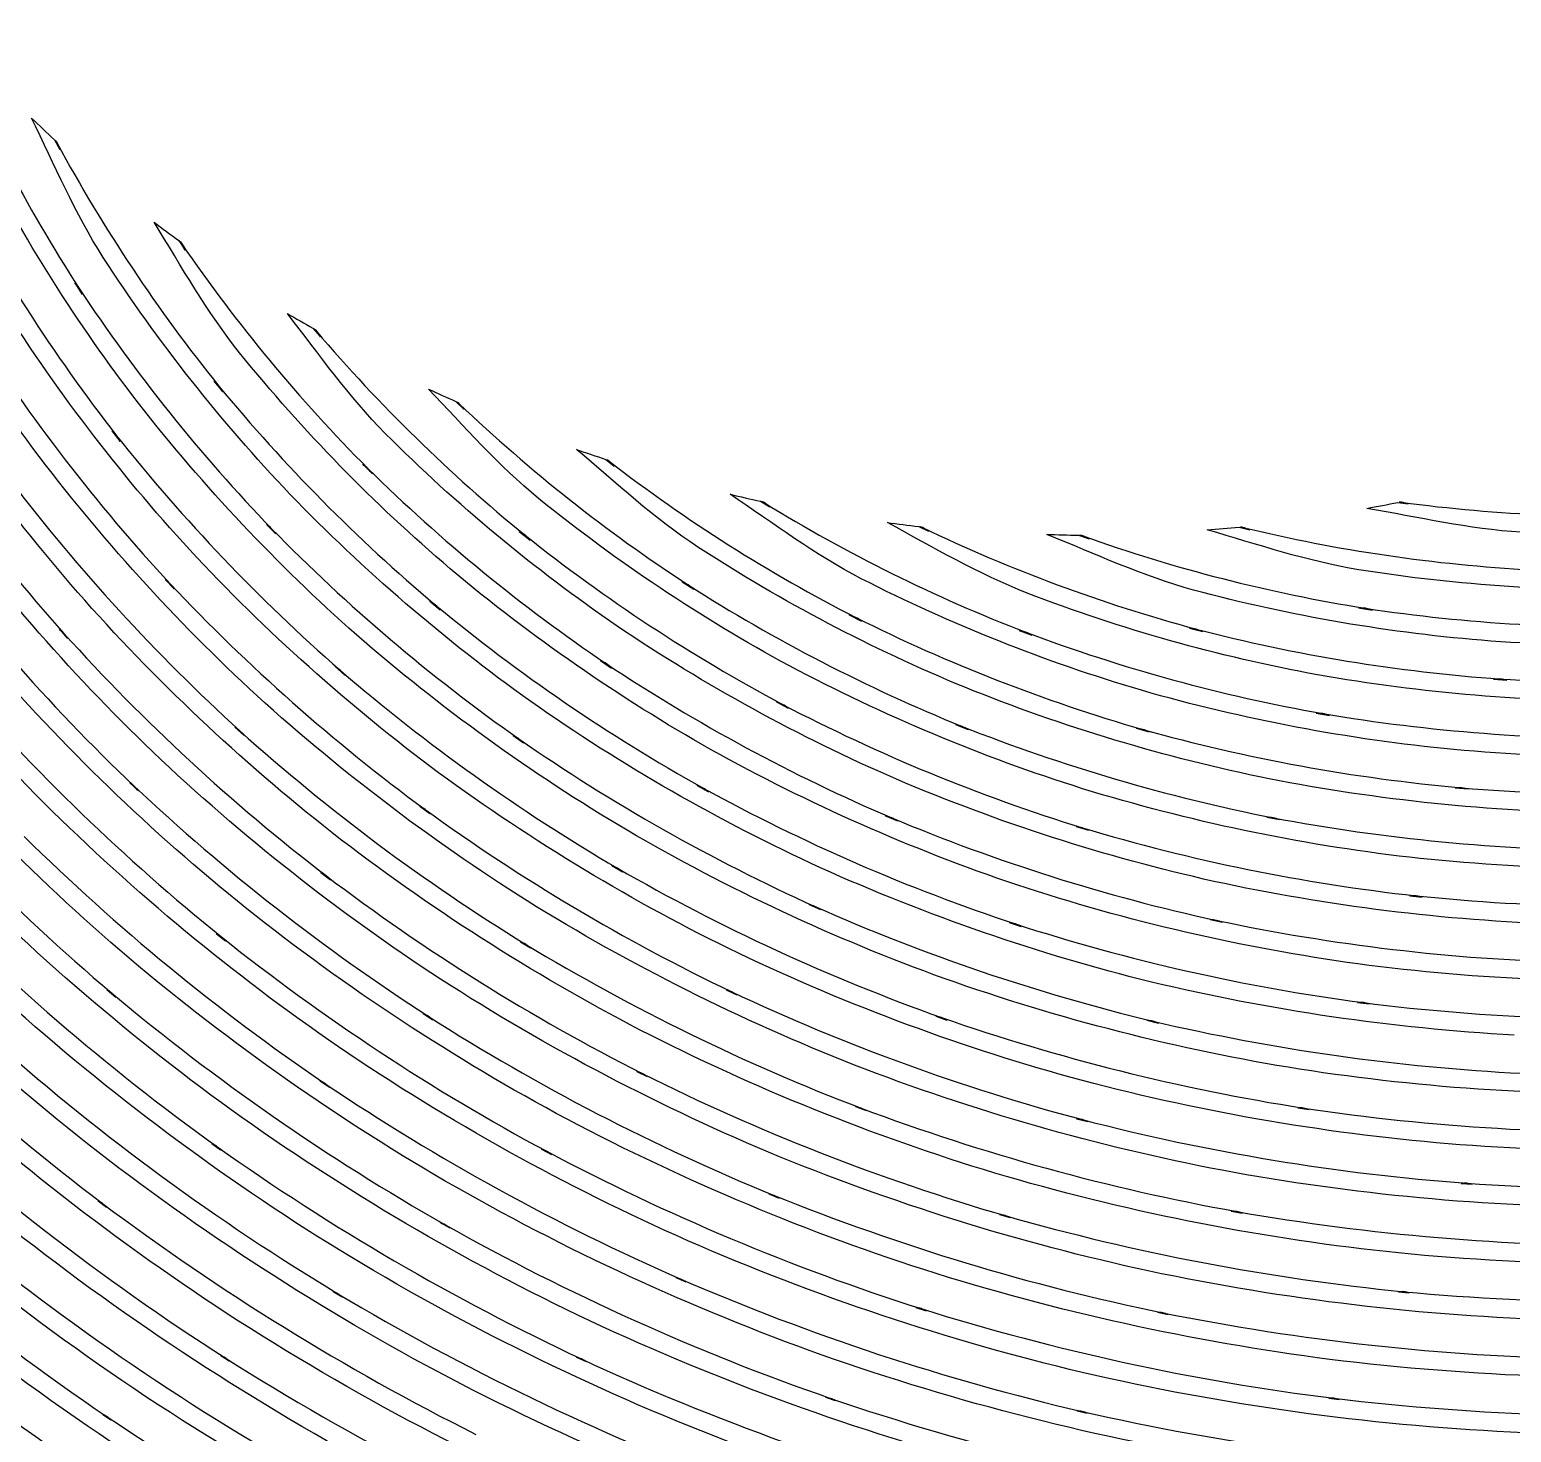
# Model space of a CAD drawing. Extents: x 1 to 1501, y -1248 to 252.
# Drawn here: x 506.5 to 851.2, y -1062.9 to -736.5 of the extents above; entities that cross this region are included whole.
import ezdxf

# ---------------------------------------------------------------- set-up
doc = ezdxf.new("R2010")
doc.units = 0
doc.layers.add('Ebene_1', color=7, linetype='CONTINUOUS')

msp = doc.modelspace()

# ---------------------------------------------------------------- linework, layer by layer
at = {"layer": 'Ebene_1', "color": 7}
for p, q in [((512.2618, -762.0863), (513.49103, -764.3857)), ((541.1425, -785.5344), (542.65867, -787.7757)), ((516.94602, -795.3837), (518.7181, -798.0864)), ((517.9774, -796.671), (517.97745, -796.671)), ((572.3886, -805.9386), (574.11802, -807.9899)), ((549.34373, -818.2463), (551.38337, -820.7512)), ((550.48377, -819.398), (550.48377, -819.398)), ((605.63939, -822.9964), (607.51616, -824.8073)), ((525.62448, -829.8288), (527.5478, -832.2756)), ((526.7064, -830.965), (526.70635, -830.965)), ((583.94785, -837.5996), (586.23953, -839.872)), ((640.48392, -836.4751), (642.49252, -838.0417)), ((585.2197, -838.6427), (585.2197, -838.6427)), ((676.50721, -846.2082), (678.65544, -847.546)), ((824.76899, -846.4911), (827.20415, -846.8281)), ((561.57382, -851.598), (563.74142, -853.8276)), ((562.77202, -852.6178), (562.77201, -852.6178)), ((620.38995, -853.2227), (622.90267, -855.2469)), ((621.73937, -854.1107), (621.73937, -854.1107)), ((713.29832, -852.0906), (715.61714, -853.2151)), ((750.51208, -854.1028), (752.9705, -854.9948)), ((787.88483, -852.2609), (790.30447, -852.8579)), ((538.0326, -864.4175), (540.08, -866.6084)), ((658.2667, -864.9561), (660.97326, -866.7049)), ((539.161, -865.4179), (539.161, -865.4179)), ((659.69754, -865.6967), (659.69754, -865.6971)), ((599.59802, -869.4855), (601.98664, -871.4747)), ((600.90091, -870.3774), (600.90091, -870.3775)), ((815.65652, -871.0358), (818.84393, -871.5278)), ((817.28899, -871.1288), (817.28899, -871.1258)), ((697.15568, -872.6655), (700.029, -874.1196)), ((698.66021, -873.2546), (698.66021, -873.2545)), ((513.38633, -876.0039), (515.30965, -878.1483)), ((514.45265, -876.9888), (514.45267, -876.9889)), ((736.64173, -876.268), (739.65467, -877.4119)), ((738.21606, -876.6989), (738.21606, -876.698)), ((776.27903, -875.7167), (779.40441, -876.5427)), ((777.89213, -875.9807), (777.89213, -875.9807)), ((577.52675, -884.6976), (579.79517, -886.6597)), ((578.7715, -885.5856), (578.7715, -885.5856)), ((639.28572, -883.302), (641.86822, -885.0314)), ((640.67004, -884.0504), (640.67004, -884.05)), ((847.05769, -887.6365), (850.15981, -887.8425)), ((848.6359, -887.5905), (848.6359, -887.5865)), ((680.20263, -892.8954), (682.94412, -894.3456)), ((681.63347, -893.4846), (681.63347, -893.4844)), ((805.78402, -895.5126), (808.83961, -896.0396)), ((807.35059, -895.6326), (807.35059, -895.6326)), ((554.2257, -898.7967), (556.36227, -900.7316)), ((555.38127, -899.6575), (555.38123, -899.6577)), ((721.89106, -898.1571), (724.77605, -899.3127)), ((723.39561, -898.5997), (723.39561, -898.5991)), ((763.90546, -899.0333), (766.89124, -899.8783)), ((765.44877, -899.3163), (765.44877, -899.3163)), ((618.9242, -900.7398), (621.38262, -902.4537)), ((620.25035, -901.4917), (620.25035, -901.4918)), ((529.74223, -911.7058), (531.75861, -913.6175)), ((530.82411, -912.555), (530.8241, -912.5548)), ((661.77218, -912.3607), (664.40121, -913.8109)), ((663.172, -912.9699), (663.172, -912.9697)), ((838.14298, -912.9097), (841.12876, -913.1697)), ((839.64362, -912.8987), (839.64362, -912.8997)), ((597.22486, -917.1923), (599.55533, -918.8985)), ((598.45406, -917.9255), (598.45406, -917.9253)), ((705.60119, -919.4449), (708.36209, -920.6121)), ((707.04368, -919.9021), (707.04368, -919.9029)), ((794.27506, -919.7211), (797.21435, -920.2911)), ((795.7641, -919.8641), (795.7641, -919.8641)), ((749.93045, -921.9082), (752.79215, -922.7802)), ((751.40007, -922.2062), (751.40007, -922.2062)), ((574.2227, -932.5949), (576.43297, -934.2817)), ((575.417, -933.3427), (575.417, -933.3429)), ((641.91116, -930.9965), (644.41225, -932.4467)), ((643.23732, -931.6087), (643.23732, -931.6095)), ((687.79892, -940.0515), (690.42796, -941.2303)), ((689.16386, -940.5173), (689.16386, -940.5165)), ((827.57641, -938.0148), (830.44586, -938.3208)), ((829.03827, -938.0338), (829.03827, -938.0348)), ((734.3772, -944.2623), (737.12257, -945.1623)), ((781.1416, -943.5795), (783.96063, -944.1845)), ((782.58795, -943.7505), (782.58795, -943.7505)), ((549.96803, -946.8685), (552.06583, -948.5475)), ((551.10423, -947.6165), (551.10418, -947.6165)), ((735.79255, -944.5803), (735.79255, -944.5803)), ((620.642, -948.7134), (623.01899, -950.1636)), ((621.89835, -949.3296), (621.89835, -949.3304)), ((524.51905, -959.9547), (526.50053, -961.6221)), ((525.58933, -960.6991), (525.58929, -960.6997)), ((668.49598, -959.897), (671.00868, -961.0913)), ((669.80275, -960.3743), (669.80275, -960.374)), ((815.35794, -962.8522), (818.11493, -963.2092)), ((816.75775, -962.9032), (816.75775, -962.9022)), ((598.01592, -965.4501), (600.27661, -966.9004)), ((599.22188, -966.0744), (599.22188, -966.0741)), ((717.25768, -966.0163), (719.88675, -966.9433)), ((718.611, -966.3543), (718.611, -966.3533)), ((766.39103, -967.0045), (769.09764, -967.6485)), ((767.77922, -967.2025), (767.77922, -967.2025)), ((647.74673, -978.9058), (650.14312, -980.1117)), ((574.06758, -981.1232), (576.21969, -982.5773)), ((575.22309, -981.7593), (575.22314, -981.7592)), ((649.00309, -979.3987), (649.00309, -979.3978)), ((698.60205, -987.0867), (701.11864, -988.0367)), ((699.91268, -987.4477), (699.91268, -987.4477)), ((801.49178, -987.3445), (804.14409, -987.7515)), ((802.83344, -987.4255), (802.83344, -987.4245)), ((750.03897, -989.9101), (752.64088, -990.5921)), ((751.37676, -990.1311), (751.37676, -990.1311)), ((548.85127, -995.6643), (550.89091, -997.1184)), ((549.94481, -996.3044), (549.94477, -996.3043)), ((625.56273, -996.9946), (627.85053, -998.2161)), ((626.76479, -997.4991), (626.76479, -997.4986)), ((839.49236, -1004.9582), (842.07877, -1005.1402)), ((840.81078, -1004.9312), (840.81078, -1004.9282)), ((522.41349, -1009.0035), (524.3523, -1010.4654)), ((523.4449, -1009.6434), (523.44495, -1009.6435)), ((678.44216, -1007.3984), (680.84245, -1008.3714)), ((679.69465, -1007.7744), (679.69465, -1007.7744)), ((732.10877, -1012.2186), (734.59822, -1012.9356)), ((733.39226, -1012.4626), (733.39226, -1012.4626)), ((785.98864, -1011.3996), (788.54401, -1011.8536)), ((787.29543, -1011.5086), (787.29543, -1011.5086)), ((602.0099, -1014.0946), (604.18914, -1015.3277)), ((603.16157, -1014.6147), (603.16157, -1014.6146)), ((656.79328, -1026.8645), (659.0966, -1027.8649)), ((577.10767, -1030.1255), (579.18611, -1031.3741)), ((578.20501, -1030.6531), (578.20504, -1030.6525)), ((658.00311, -1027.2639), (658.00311, -1027.2635)), ((824.92409, -1030.1602), (827.41741, -1030.4002)), ((826.18431, -1030.1632), (826.18431, -1030.1602)), ((712.61973, -1033.8405), (715.01224, -1034.5965)), ((713.84896, -1034.1075), (713.84896, -1034.1075)), ((768.86885, -1034.9409), (771.31954, -1035.4409)), ((770.11358, -1035.0759), (770.11358, -1035.0769)), ((550.91418, -1045.019), (552.89565, -1046.2793)), ((551.97275, -1045.5663), (551.97277, -1045.566)), ((633.70577, -1045.4108), (635.90439, -1046.4345)), ((634.85743, -1045.8255), (634.85743, -1045.8258)), ((691.59902, -1054.6978), (693.89071, -1055.4848)), ((692.78944, -1054.9888), (692.78944, -1054.9888)), ((750.13983, -1057.8814), (752.50132, -1058.4284)), ((751.33802, -1058.0444), (751.33802, -1058.0444)), ((808.69615, -1054.9294), (811.10416, -1055.2244)), ((809.91761, -1054.9684), (809.91761, -1054.9694)), ((523.48371, -1058.7069), (525.36826, -1059.9788)), ((524.49196, -1059.2618), (524.49192, -1059.2619))]:
    msp.add_line(p, q, dxfattribs=at)
for points in [[(486.44449, -736.4578), (495.07796, -757.4602), (505.63076, -777.6139), (517.97749, -796.67)], [(523.58454, -789.5013), (517.03245, -779.2163), (512.25058, -767.9782), (506.9029, -757.0298)], [(506.9029, -757.0298), (508.69011, -758.7148), (510.44008, -760.4381), (512.2618, -762.0863)], [(531.80514, -823.4268), (517.5109, -804.8373), (504.97132, -784.9709), (494.32384, -764.0794)], [(512.85513, -762.8463), (512.74333, -762.6393), (512.60233, -762.4503), (512.46353, -762.2613)], [(512.46353, -762.2613), (512.53953, -762.3313), (512.62063, -762.3913), (512.69623, -762.4593)], [(512.69623, -762.4593), (512.75323, -762.5863), (512.79023, -762.7233), (512.85523, -762.8473)], [(513.49103, -764.3857), (513.22903, -763.8947), (513.11463, -763.3385), (512.85513, -762.8463)], [(512.85523, -762.8473), (523.6311, -782.8177), (536.22417, -801.7491), (550.4839, -819.399)], [(507.24798, -833.8732), (492.55762, -814.0264), (479.72116, -792.8775), (468.89033, -770.6869)], [(487.99909, -770.6326), (499.02755, -791.8863), (511.98099, -812.0826), (526.70575, -830.965)], [(555.32694, -811.6969), (547.76739, -802.1938), (541.77446, -791.621), (535.43462, -781.2768)], [(535.43462, -781.2768), (537.3222, -782.7159), (539.22561, -784.1325), (541.1425, -785.5344)], [(541.85987, -786.3061), (541.70407, -786.0781), (541.51807, -785.8741), (541.33247, -785.6701)], [(541.33247, -785.6701), (541.42947, -785.7401), (541.52977, -785.8081), (541.62717, -785.8791)], [(541.62717, -785.8791), (541.70717, -786.0201), (541.76947, -786.1711), (541.85987, -786.3061)], [(542.65867, -787.7757), (542.34547, -787.3127), (542.17077, -786.7704), (541.85987, -786.3061)], [(541.85987, -786.3061), (554.67291, -805.0516), (569.18028, -822.5728), (585.21968, -838.6427)], [(567.03742, -844.5717), (550.89094, -827.5891), (536.35085, -809.1531), (523.58454, -789.5013)], [(517.97745, -796.671), (517.67385, -796.211), (517.24765, -795.845), (516.94602, -795.3837)], [(543.70951, -857.5308), (527.0296, -839.3289), (512.05857, -819.6416), (498.96925, -798.7107)], [(518.7181, -798.0864), (518.4259, -797.6394), (518.2676, -797.1194), (517.9774, -796.671)], [(517.97749, -796.67), (531.1676, -816.6515), (546.15583, -835.381), (562.77205, -852.6168)], [(589.21757, -830.4609), (580.77416, -821.8694), (573.8036, -812.0285), (566.4364, -802.5108)], [(566.4364, -802.5108), (568.39058, -803.6984), (570.40997, -804.7878), (572.3886, -805.9386)], [(519.2721, -869.2649), (502.11724, -849.7844), (486.78061, -828.7823), (473.44221, -806.5167)], [(493.10637, -805.6672), (506.60693, -826.9454), (522.01779, -846.9463), (539.16115, -865.4179)], [(573.17573, -806.6172), (573.00433, -806.4152), (572.80743, -806.2392), (572.60963, -806.0622)], [(572.60963, -806.0622), (572.71183, -806.1222), (572.81373, -806.1812), (572.91593, -806.2402)], [(572.91593, -806.2402), (573.00593, -806.3632), (573.07793, -806.4992), (573.17573, -806.6162)], [(573.17573, -806.6162), (587.86861, -823.909), (604.11961, -839.809), (621.73935, -854.1097)], [(574.11802, -807.9899), (573.75972, -807.5639), (573.53193, -807.0449), (573.17573, -806.6172)], [(467.37447, -813.3178), (481.10736, -835.9246), (496.85974, -857.2359), (514.45295, -876.9888)], [(604.30936, -861.9358), (586.46908, -846.7298), (570.08134, -829.9102), (555.32694, -811.6969)], [(550.48377, -819.398), (550.13997, -818.98), (549.68587, -818.666), (549.34373, -818.2463)], [(551.38337, -820.7512), (551.04037, -820.3302), (550.82488, -819.8202), (550.48377, -819.398)], [(550.4839, -819.399), (565.69607, -837.9009), (582.56738, -854.968), (600.90104, -870.3785)], [(624.86087, -845.5605), (615.55041, -837.8842), (607.55974, -828.8293), (599.24127, -820.1037)], [(599.24127, -820.1037), (601.35489, -821.1027), (603.50322, -822.0385), (605.63939, -822.9964)], [(582.47434, -877.2719), (563.97374, -860.9079), (547.01686, -842.8834), (531.80514, -823.4268)], [(606.42267, -823.5238), (606.26517, -823.3738), (606.08697, -823.2478), (605.91077, -823.1208)], [(605.91077, -823.1208), (606.00077, -823.1608), (606.09187, -823.2008), (606.18217, -823.2408)], [(606.18217, -823.2408), (606.26317, -823.3308), (606.33367, -823.4378), (606.42257, -823.5238)], [(606.42257, -823.5238), (622.84636, -839.1922), (640.67411, -853.3138), (659.69754, -865.6971)], [(607.51616, -824.8073), (607.11037, -824.4163), (606.82647, -823.9163), (606.42267, -823.5238)], [(526.70635, -830.965), (526.38085, -830.554), (525.94845, -830.241), (525.62448, -829.8288)], [(643.1905, -875.3021), (623.8593, -862.0431), (605.79533, -847.032), (589.21757, -830.4609)], [(559.39069, -891.4874), (540.29326, -873.9083), (522.8434, -854.622), (507.24798, -833.8732)], [(526.70575, -830.965), (542.36122, -850.7204), (559.78374, -869.0048), (578.7709, -885.5856)], [(527.5478, -832.2756), (527.2262, -831.8666), (527.0263, -831.3756), (526.7064, -830.965)], [(661.91564, -856.8716), (651.83519, -850.1991), (642.9209, -842.0153), (633.7213, -834.1873)], [(633.7213, -834.1873), (635.96574, -834.9713), (638.21923, -835.7349), (640.48392, -836.4751)], [(585.2197, -838.6427), (584.82821, -838.2567), (584.33771, -837.9867), (583.94785, -837.5996)], [(641.27881, -836.8862), (641.12941, -836.7712), (640.96441, -836.6792), (640.80191, -836.5842)], [(640.80191, -836.5842), (640.88491, -836.6142), (640.96681, -836.6442), (641.05011, -836.6742)], [(641.05011, -836.6742), (641.13011, -836.7442), (641.19601, -836.8262), (641.27891, -836.8912)], [(642.49252, -838.0417), (642.05072, -837.6977), (641.71892, -837.2327), (641.27881, -836.8862)], [(641.27891, -836.8912), (659.25024, -850.7533), (678.4484, -862.9326), (698.66031, -873.2597)], [(585.21968, -838.6427), (602.27637, -855.4446), (620.83276, -870.6451), (640.67002, -884.05)], [(586.23953, -839.872), (585.86093, -839.496), (585.59663, -839.02), (585.2197, -838.6427)], [(535.12053, -904.5397), (515.49226, -885.6847), (497.62574, -865.0815), (481.72148, -842.9935)], [(501.89628, -841.2372), (517.91672, -862.2934), (535.81506, -881.8491), (555.38064, -899.658)], [(623.05389, -892.8213), (602.94614, -878.4823), (584.19842, -862.3314), (567.03742, -844.5717)], [(683.23106, -884.5231), (662.61597, -873.3559), (643.08207, -860.3109), (624.86087, -845.5605)], [(699.94758, -864.2471), (689.19456, -858.648), (679.46996, -851.3851), (669.44991, -844.5796)], [(669.44991, -844.5796), (671.79867, -845.1316), (674.14082, -845.703), (676.50721, -846.2082)], [(677.32929, -846.5262), (677.17439, -846.4262), (677.00589, -846.3612), (676.84069, -846.2862)], [(676.84069, -846.2862), (676.92369, -846.3062), (677.00579, -846.3262), (677.08889, -846.3362)], [(677.08889, -846.3362), (677.16689, -846.3962), (677.24329, -846.4682), (677.32929, -846.5222)], [(677.32929, -846.5222), (696.65619, -858.433), (717.03239, -868.5371), (738.21606, -876.6942)], [(678.65544, -847.546), (678.18094, -847.25), (677.80234, -846.824), (677.32929, -846.5262)], [(817.57207, -847.8638), (819.97375, -847.4118), (822.38457, -846.9908), (824.76899, -846.4911)], [(853.45967, -853.4282), (841.35004, -852.6892), (829.51347, -849.9445), (817.57207, -847.8638)], [(825.07531, -846.4201), (825.14931, -846.4001), (825.22191, -846.3801), (825.29631, -846.3701)], [(825.59491, -846.4401), (825.42281, -846.4201), (825.24901, -846.4201), (825.07531, -846.4201)], [(825.29631, -846.3701), (825.39531, -846.4001), (825.49321, -846.4301), (825.59491, -846.4401)], [(827.20415, -846.8281), (826.65635, -846.7481), (826.14229, -846.5191), (825.59491, -846.4401)], [(825.59491, -846.4401), (848.0832, -849.4604), (870.79618, -850.4013), (893.45759, -849.2397)], [(509.71755, -916.3404), (489.62327, -896.151), (471.40264, -874.1868), (455.26765, -850.711)], [(476.10169, -850.1555), (492.42178, -872.5664), (510.73259, -893.4527), (530.82301, -912.5548)], [(738.53404, -867.5972), (727.21354, -863.1374), (716.71138, -856.9712), (706.02773, -851.1676)], [(706.02773, -851.1676), (708.45123, -851.4746), (710.85991, -851.8326), (713.29832, -852.0906)], [(562.77201, -852.6178), (562.40431, -852.2428), (561.94012, -851.9748), (561.57382, -851.598)], [(563.74142, -853.8276), (563.38042, -853.4566), (563.13142, -852.9906), (562.77202, -852.6178)], [(562.77205, -852.6168), (580.40584, -870.6237), (599.63828, -886.987), (620.25039, -901.4908)], [(621.73937, -854.1107), (621.31747, -853.7747), (620.81057, -853.5607), (620.38995, -853.2227)], [(621.73935, -854.1097), (640.46107, -869.0392), (660.50367, -882.2223), (681.63345, -893.4834)], [(622.90267, -855.2469), (622.47927, -854.9069), (622.16117, -854.4529), (621.73937, -854.1107)], [(714.20957, -852.3501), (714.02037, -852.2601), (713.81947, -852.1981), (713.62017, -852.1331)], [(713.62017, -852.1331), (713.71917, -852.1431), (713.81607, -852.1531), (713.91487, -852.1631)], [(713.91487, -852.1631), (714.01657, -852.2131), (714.10567, -852.2941), (714.20957, -852.3451)], [(714.20957, -852.3451), (734.66501, -862.1651), (755.97947, -870.0797), (777.89213, -875.9756)], [(715.61714, -853.2151), (715.12064, -852.9741), (714.70485, -852.5941), (714.20957, -852.3501)], [(777.2523, -866.8992), (765.49087, -863.6358), (754.40086, -858.5031), (743.1019, -853.9168)], [(743.1019, -853.9168), (745.57391, -853.9768), (748.02788, -854.0978), (750.51208, -854.1028)], [(751.46209, -854.2738), (751.25439, -854.2038), (751.03609, -854.1628), (750.82229, -854.1108)], [(750.82229, -854.1108), (750.93019, -854.1109), (751.03619, -854.1208), (751.14419, -854.1208)], [(751.14419, -854.1208), (751.25309, -854.1708), (751.35119, -854.2348), (751.46209, -854.2758)], [(752.9705, -854.9948), (752.4453, -854.8048), (751.9864, -854.4668), (751.46209, -854.2738)], [(751.46209, -854.2758), (772.83891, -861.9086), (794.87075, -867.554), (817.28899, -871.1281)], [(780.43974, -852.8349), (782.91911, -852.6339), (785.42006, -852.5129), (787.88483, -852.2609)], [(815.71469, -862.1646), (803.69261, -860.1528), (792.11548, -856.3056), (780.43974, -852.8349)], [(788.17951, -852.2229), (788.26051, -852.2129), (788.33921, -852.2029), (788.41991, -852.1929)], [(788.7379, -852.3029), (788.5547, -852.2629), (788.36661, -852.2429), (788.17951, -852.2229)], [(788.41991, -852.1929), (788.5279, -852.2229), (788.6287, -852.2729), (788.7379, -852.3049)], [(790.30447, -852.8579), (789.76557, -852.7239), (789.27613, -852.4399), (788.7379, -852.3029)], [(788.7379, -852.3049), (810.78886, -857.6588), (833.28214, -860.9677), (855.94136, -862.1813)], [(601.59113, -909.3828), (580.75997, -893.8921), (561.38979, -876.5384), (543.70951, -857.5308)], [(724.0394, -889.5175), (702.37164, -880.5675), (681.58021, -869.638), (661.91564, -856.8716)], [(539.161, -865.4179), (538.8157, -865.0509), (538.3767, -864.7859), (538.0326, -864.4175)], [(665.04101, -904.055), (643.5526, -891.898), (623.2255, -877.7991), (604.30936, -861.9358)], [(659.69754, -865.6971), (659.24404, -865.4071), (658.71904, -865.2481), (658.2667, -864.9561)], [(765.13468, -890.2157), (742.65245, -883.582), (720.83432, -874.8845), (699.94758, -864.2471)], [(885.72169, -866.7169), (862.29443, -867.3519), (838.86314, -865.8249), (815.71469, -862.1646)], [(540.08, -866.6084), (539.7369, -866.2414), (539.50271, -865.7864), (539.161, -865.4179)], [(539.16115, -865.4179), (557.29687, -884.6802), (577.13632, -902.2593), (598.45421, -917.9253)], [(660.97326, -866.7049), (660.51666, -866.4109), (660.15276, -865.9929), (659.69754, -865.6967)], [(659.69754, -865.6971), (679.87828, -878.5916), (701.19788, -889.606), (723.39561, -898.5991)], [(806.0826, -886.6171), (783.02948, -882.3656), (760.42183, -875.9947), (738.53404, -867.5972)], [(846.42563, -878.7532), (823.05109, -876.9358), (799.8989, -872.9651), (777.2523, -866.8992)], [(578.8211, -924.8938), (557.32697, -908.1929), (537.39941, -889.5727), (519.2721, -869.2649)], [(600.90091, -870.3775), (600.49451, -870.0415), (600.00311, -869.8235), (599.59802, -869.4855)], [(601.98664, -871.4747), (601.59055, -871.1447), (601.29565, -870.7087), (600.90091, -870.3774)], [(600.90104, -870.3785), (620.31829, -886.4437), (641.15803, -900.7015), (663.17213, -912.9707)], [(817.28899, -871.1258), (816.7488, -871.0458), (816.19639, -871.1158), (815.65652, -871.0358)], [(817.28899, -871.1281), (840.96272, -874.6958), (864.90393, -876.0902), (888.83154, -875.2772)], [(818.84393, -871.5278), (818.31383, -871.4478), (817.81867, -871.2128), (817.28899, -871.1288)], [(707.99372, -910.8447), (685.34978, -901.001), (663.66501, -889.1034), (643.1905, -875.3021)], [(698.66021, -873.2545), (698.17741, -873.0135), (697.63751, -872.9085), (697.15568, -872.6655)], [(700.029, -874.1196), (699.5462, -873.8756), (699.1419, -873.5006), (698.66021, -873.2546)], [(698.66031, -873.2597), (720.08029, -883.9745), (742.43214, -892.6995), (765.44887, -899.3215)], [(514.45267, -876.9889), (514.12777, -876.6289), (513.71007, -876.3649), (513.38633, -876.0039)], [(515.30965, -878.1483), (514.98815, -877.7893), (514.77305, -877.3483), (514.45265, -876.9888)], [(514.45295, -876.9888), (533.03174, -897.5774), (553.43282, -916.4414), (575.41728, -933.3428)], [(645.44728, -922.7801), (623.1162, -909.5588), (602.04264, -894.323), (582.47434, -877.2719)], [(738.21606, -876.698), (737.70556, -876.506), (737.15144, -876.461), (736.64173, -876.268)], [(738.21606, -876.6942), (760.63491, -885.1088), (783.77209, -891.4506), (807.35059, -895.6288)], [(739.65467, -877.4119), (739.15317, -877.2209), (738.71667, -876.8909), (738.21606, -876.6989)], [(777.89213, -875.9807), (777.36363, -875.8437), (776.80701, -875.8567), (776.27903, -875.7167)], [(777.89213, -875.9756), (801.07258, -882.0006), (824.7486, -885.8927), (848.6359, -887.5814)], [(779.40441, -876.5427), (778.88321, -876.4047), (778.41261, -876.1207), (777.89213, -875.9807)], [(920.32578, -877.1323), (895.79294, -879.9283), (871.05714, -880.4661), (846.42563, -878.7532)], [(554.80629, -939.3028), (532.70593, -921.3215), (512.28673, -901.3776), (493.7838, -879.7148)], [(578.7715, -885.5856), (578.3845, -885.2526), (577.9126, -885.0326), (577.52675, -884.6976)], [(578.7709, -885.5856), (598.82042, -902.8497), (620.39481, -918.2569), (643.23672, -931.6095)], [(579.79517, -886.6597), (579.42067, -886.3347), (579.14478, -885.9117), (578.7715, -885.5856)], [(640.67004, -884.05), (640.23214, -883.759), (639.72254, -883.594), (639.28572, -883.302)], [(640.67002, -884.05), (661.66059, -897.9962), (683.87003, -910.0017), (707.04366, -919.9029)], [(641.86822, -885.0314), (641.43842, -884.7434), (641.09863, -884.3404), (640.67004, -884.0504)], [(751.41556, -913.1054), (727.86042, -905.6814), (705.04234, -896.1107), (683.23106, -884.5231)], [(848.6359, -887.5814), (873.7841, -889.1652), (899.01807, -888.4554), (924.03669, -885.4448)], [(529.59073, -952.5295), (506.94831, -933.2064), (486.10313, -911.874), (467.29248, -888.8002)], [(488.68521, -887.254), (507.63148, -909.2133), (528.52082, -929.4196), (551.10364, -947.6175)], [(879.75786, -892.7282), (855.06183, -892.9452), (830.40619, -890.8962), (806.0826, -886.6171)], [(848.6359, -887.5865), (848.1095, -887.5565), (847.58399, -887.6665), (847.05769, -887.6365)], [(850.15981, -887.8425), (849.64491, -887.8125), (849.15051, -887.6265), (848.6359, -887.5905)], [(624.41878, -940.5824), (601.30059, -926.2216), (579.53958, -909.7865), (559.39069, -891.4874)], [(794.83356, -910.8137), (770.63346, -905.8937), (746.94105, -898.7607), (724.0394, -889.5175)], [(837.7746, -903.997), (813.18776, -901.6329), (788.87795, -897.0173), (765.13468, -890.2157)], [(461.94545, -896.1716), (481.18319, -919.5502), (502.4786, -941.1449), (525.58926, -960.6997)], [(690.46286, -931.5126), (666.86119, -920.693), (644.30183, -907.7401), (623.05389, -892.8213)], [(681.63347, -893.4844), (681.17537, -893.2444), (680.65988, -893.1364), (680.20263, -892.8954)], [(681.63345, -893.4834), (703.96741, -905.1614), (727.31454, -914.7785), (751.40005, -922.2052)], [(682.94412, -894.3456), (682.48082, -894.1006), (682.09572, -893.7316), (681.63347, -893.4846)], [(807.35059, -895.6326), (806.83309, -895.5426), (806.30121, -895.6026), (805.78402, -895.5126)], [(807.35059, -895.6288), (832.19195, -899.8309), (857.36011, -901.7608), (882.55366, -901.3833)], [(808.83961, -896.0396), (808.33141, -895.9496), (807.85841, -895.7226), (807.35059, -895.6326)], [(555.38123, -899.6577), (555.02313, -899.3357), (554.58273, -899.1197), (554.2257, -898.7967)], [(555.38064, -899.658), (576.00925, -918.1919), (598.26817, -934.8166), (621.89777, -949.3307)], [(556.36227, -900.7316), (556.00177, -900.4056), (555.74057, -899.9846), (555.38127, -899.6575)], [(723.39561, -898.5991), (722.90861, -898.4061), (722.3774, -898.3521), (721.89106, -898.1571)], [(723.39561, -898.5991), (746.82111, -907.876), (771.04183, -914.9976), (795.7641, -919.8641)], [(724.77605, -899.3127), (724.29415, -899.1197), (723.87675, -898.7937), (723.39561, -898.5997)], [(765.44877, -899.3163), (764.94387, -899.1753), (764.40982, -899.1763), (763.90546, -899.0333)], [(766.89124, -899.8783), (766.39364, -899.7373), (765.94584, -899.4593), (765.44877, -899.3163)], [(765.44887, -899.3215), (789.71851, -906.0984), (814.54721, -910.6489), (839.64372, -912.9049)], [(620.25035, -901.4918), (619.83175, -901.2018), (619.34185, -901.0308), (618.9242, -900.7398)], [(621.38262, -902.4537), (620.97572, -902.1697), (620.65622, -901.7777), (620.25035, -901.4917)], [(620.25039, -901.4908), (641.99322, -916.5624), (665.05457, -929.6267), (689.1639, -940.5155)], [(602.04093, -957.4231), (578.18236, -941.8508), (555.7897, -924.1481), (535.12053, -904.5397)], [(736.1105, -935.4872), (711.51277, -927.1935), (687.7292, -916.6687), (665.04101, -904.055)], [(915.47874, -903.799), (889.63616, -906.2279), (863.62932, -906.2905), (837.7746, -903.997)], [(671.39649, -951.4127), (646.90165, -939.5446), (623.54154, -925.4764), (601.59113, -909.3828)], [(530.8241, -912.5548), (530.4893, -912.2398), (530.0762, -912.0208), (529.74223, -911.7058)], [(530.82301, -912.5548), (551.96506, -932.4195), (574.85484, -950.3306), (599.22079, -966.0741)], [(531.75861, -913.6175), (531.41501, -913.2925), (531.16661, -912.8805), (530.82411, -912.555)], [(663.172, -912.9697), (662.7249, -912.7247), (662.2185, -912.6077), (661.77218, -912.3607)], [(664.40121, -913.8109), (663.96562, -913.5699), (663.60662, -913.2119), (663.172, -912.9699)], [(663.17213, -912.9707), (686.37083, -925.6891), (710.67682, -936.2701), (735.79268, -944.5813)], [(781.95203, -934.669), (756.62416, -928.994), (731.87287, -921.0176), (707.99372, -910.8447)], [(827.46783, -929.0697), (801.68328, -926.0723), (776.23026, -920.7247), (751.41556, -913.1054)], [(872.11503, -918.7396), (846.16681, -918.4536), (820.30077, -915.7966), (794.83356, -910.8137)], [(839.64362, -912.8997), (839.14413, -912.8597), (838.6424, -912.9497), (838.14298, -912.9097)], [(841.12876, -913.1697), (840.62626, -913.1297), (840.14596, -912.9437), (839.64362, -912.8987)], [(839.64372, -912.9049), (866.02082, -915.0867), (892.54446, -914.8709), (918.88339, -912.2459)], [(578.33635, -973.2022), (553.79969, -956.3503), (530.83514, -937.3198), (509.71755, -916.3404)], [(598.45406, -917.9253), (598.06706, -917.6443), (597.61106, -917.4743), (597.22486, -917.1923)], [(599.55533, -918.8985), (599.15873, -918.6095), (598.84963, -918.2155), (598.45406, -917.9255)], [(598.45421, -917.9253), (620.9074, -934.2028), (644.78406, -948.4123), (669.8029, -960.374)], [(707.04368, -919.9029), (706.57748, -919.7079), (706.06678, -919.6419), (705.60119, -919.4449)], [(707.04366, -919.9029), (731.4502, -930.1266), (756.73148, -938.1118), (782.58793, -943.7505)], [(708.36209, -920.6121), (707.90139, -920.4171), (707.50359, -920.0991), (707.04368, -919.9021)], [(795.7641, -919.8641), (795.2731, -919.7741), (794.7658, -919.8141), (794.27506, -919.7211)], [(795.7641, -919.8641), (821.77181, -924.7919), (848.16634, -927.3502), (874.6354, -927.4915)], [(797.21435, -920.2911), (796.71845, -920.1911), (796.25955, -919.9621), (795.7641, -919.8641)], [(719.25826, -957.2796), (693.65907, -948.0388), (668.95795, -936.4885), (645.44728, -922.7801)], [(751.40007, -922.2062), (750.92027, -922.0622), (750.40977, -922.0532), (749.93045, -921.9082)], [(751.40005, -922.2052), (776.74978, -929.8245), (802.73024, -935.1269), (829.03825, -938.0338)], [(752.79215, -922.7802), (752.31085, -922.6342), (751.88075, -922.3542), (751.40007, -922.2062)], [(553.34543, -987.8588), (528.20084, -969.6697), (504.75169, -949.2509), (483.26475, -926.8594)], [(505.16946, -924.2265), (526.74889, -945.4685), (550.19, -964.7258), (575.22299, -981.7592)], [(650.89875, -970.4949), (625.54723, -957.5008), (601.42503, -942.2358), (578.8211, -924.8938)], [(908.92938, -930.5626), (881.78465, -932.5343), (854.52268, -932.03), (827.46783, -929.0697)], [(575.417, -933.3429), (575.0421, -933.0579), (574.5968, -932.8799), (574.2227, -932.5949)], [(576.43297, -934.2817), (576.06587, -934.0007), (575.78327, -933.6247), (575.417, -933.3427)], [(575.41728, -933.3428), (598.5107, -950.8774), (623.13633, -966.2944), (649.00337, -979.3977)], [(643.23732, -931.6095), (642.81452, -931.3665), (642.33332, -931.2415), (641.91116, -930.9965)], [(643.23672, -931.6095), (667.26144, -945.4435), (692.4858, -957.0737), (718.6104, -966.3533)], [(644.41225, -932.4467), (643.99535, -932.2047), (643.65345, -931.8527), (643.23732, -931.6087)], [(767.46901, -958.1055), (741.04648, -951.5925), (715.27687, -942.6877), (690.46286, -931.5126)], [(527.14833, -1001.3297), (501.45106, -981.7349), (477.56794, -959.8743), (455.78026, -936.0107)], [(478.42944, -934.5721), (500.3727, -957.2494), (524.30428, -977.9115), (549.94484, -996.3043)], [(815.47814, -953.8867), (788.51761, -950.1682), (761.95796, -944.0075), (736.1105, -935.4872)], [(862.80867, -944.6733), (835.60724, -943.7953), (808.5461, -940.4433), (781.95203, -934.669)], [(628.97789, -988.6731), (602.81725, -974.4813), (577.9981, -957.956), (554.80629, -939.3028)], [(700.85879, -978.3934), (674.28799, -968.1226), (648.70624, -955.4653), (624.41878, -940.5824)], [(689.16386, -940.5165), (688.72356, -940.3215), (688.23866, -940.2485), (687.79892, -940.0515)], [(690.42796, -941.2303), (689.98536, -941.0323), (689.60576, -940.7163), (689.16386, -940.5173)], [(689.1639, -940.5155), (714.51089, -951.7673), (740.81872, -960.702), (767.77926, -967.2015)], [(829.03827, -938.0348), (828.55257, -937.9848), (828.06198, -938.0648), (827.57641, -938.0148)], [(829.03825, -938.0338), (856.6167, -940.901), (884.39449, -941.2658), (912.03925, -939.1157)], [(830.44586, -938.3208), (829.96866, -938.2708), (829.51526, -938.0868), (829.03827, -938.0338)], [(450.68868, -943.5527), (472.91809, -967.7117), (497.26405, -989.8316), (523.44495, -1009.6434)], [(735.79255, -944.5803), (735.33155, -944.4313), (734.83775, -944.4133), (734.3772, -944.2623)], [(782.58795, -943.7505), (782.11195, -943.6495), (781.61725, -943.6805), (781.1416, -943.5795)], [(782.58793, -943.7505), (809.71894, -949.4868), (837.30818, -952.7558), (865.02668, -953.5066)], [(783.96063, -944.1845), (783.49033, -944.0835), (783.05783, -943.8525), (782.58795, -943.7505)], [(551.10418, -947.6165), (550.74879, -947.3335), (550.32269, -947.1525), (549.96803, -946.8685)], [(551.10364, -947.6175), (574.77616, -966.4823), (600.09634, -983.1798), (626.76425, -997.4996)], [(552.06583, -948.5475), (551.71703, -948.2675), (551.45223, -947.8975), (551.10423, -947.6165)], [(737.12257, -945.1623), (736.66167, -945.0113), (736.25287, -944.7333), (735.79255, -944.5803)], [(735.79268, -944.5813), (762.17481, -953.1211), (789.26942, -959.258), (816.75788, -962.9032)], [(621.89835, -949.3304), (621.49855, -949.0884), (621.04115, -948.9574), (620.642, -948.7134)], [(621.89777, -949.3307), (646.7016, -964.3608), (672.80975, -977.1193), (699.91209, -987.448)], [(623.01899, -950.1636), (622.62069, -949.9206), (622.29589, -949.5736), (621.89835, -949.3296)], [(751.38455, -981.0302), (723.88092, -973.5922), (697.11447, -963.6768), (671.39649, -951.4127)], [(605.66624, -1005.8627), (578.75783, -990.4028), (553.30111, -972.5511), (529.59073, -952.5295)], [(900.73205, -957.3378), (872.26687, -958.7627), (843.73576, -957.6058), (815.47814, -953.8867)], [(680.95101, -998.7588), (653.45706, -987.3811), (627.05146, -973.5449), (602.04093, -957.4231)], [(801.90639, -978.374), (773.77617, -973.8515), (746.11627, -966.7879), (719.25826, -957.2796)], [(851.8427, -970.4442), (823.40168, -968.8863), (795.16579, -964.7525), (767.46901, -958.1055)], [(525.58929, -960.6997), (525.25539, -960.4197), (524.85219, -960.2357), (524.51905, -959.9547)], [(525.58926, -960.6997), (549.78053, -980.9589), (575.7392, -999.0039), (603.16154, -1014.6146)], [(526.50053, -961.6221), (526.16913, -961.3431), (525.92003, -960.9791), (525.58933, -960.6991)], [(669.80275, -960.374), (669.38236, -960.176), (668.91586, -960.096), (668.49598, -959.897)], [(671.00868, -961.0913), (670.58518, -960.8903), (670.22558, -960.5763), (669.80275, -960.3743)], [(669.8029, -960.374), (696.04359, -972.7291), (723.34219, -982.6904), (751.37691, -990.1311)], [(581.02803, -1022.0054), (553.41891, -1005.2032), (527.37901, -985.9544), (503.21146, -964.4959)], [(816.75775, -962.9022), (816.29356, -962.8422), (815.82196, -962.9122), (815.35794, -962.8522)], [(818.11493, -963.2092), (817.65403, -963.1492), (817.21843, -962.9642), (816.75775, -962.9032)], [(816.75788, -962.9032), (845.53134, -966.5437), (874.56815, -967.5834), (903.52796, -965.9976)], [(599.22188, -966.0741), (598.83948, -965.8301), (598.39768, -965.6951), (598.01592, -965.4501)], [(599.22079, -966.0741), (624.7409, -982.3616), (651.66997, -996.32), (679.69356, -1007.7744)], [(600.27661, -966.9004), (599.90001, -966.6584), (599.59771, -966.3174), (599.22188, -966.0744)], [(718.611, -966.3533), (718.1711, -966.2003), (717.6972, -966.1703), (717.25768, -966.0163)], [(718.6104, -966.3533), (745.99519, -975.8962), (774.18057, -982.9548), (802.83284, -987.4245)], [(719.88675, -966.9433), (719.44385, -966.7873), (719.05335, -966.5113), (718.611, -966.3543)], [(767.77922, -967.2025), (767.32322, -967.0955), (766.84672, -967.1125), (766.39103, -967.0045)], [(769.09764, -967.6485), (768.64534, -967.5405), (768.23114, -967.3115), (767.77922, -967.2025)], [(767.77926, -967.2015), (796.00914, -973.8283), (824.77361, -977.8964), (853.73503, -979.3463)], [(733.70587, -1003.3619), (705.16995, -994.9197), (677.45858, -983.9174), (650.89875, -970.4949)], [(555.08652, -1037.0157), (526.84374, -1018.8052), (500.29245, -998.1003), (475.74215, -975.1516)], [(498.91519, -972.511), (523.55402, -994.2225), (550.08713, -1013.6811), (578.20527, -1030.6525)], [(659.58464, -1018.3032), (631.20328, -1005.7385), (604.01248, -990.639), (578.33635, -973.2022)], [(649.00309, -979.3978), (648.59989, -979.1968), (648.14939, -979.1078), (647.74673, -978.9058)], [(786.6711, -1002.431), (757.39985, -997.0174), (728.68351, -988.9685), (700.85879, -978.3934)], [(890.79751, -984.0393), (861.05679, -984.8273), (831.30687, -982.9298), (801.90639, -978.374)], [(575.22314, -981.7592), (574.85764, -981.5132), (574.43254, -981.3702), (574.06758, -981.1232)], [(575.22299, -981.7592), (601.39987, -999.3752), (629.10256, -1014.6067), (658.00296, -1027.2635)], [(576.21969, -982.5773), (575.86299, -982.3363), (575.57919, -982.0013), (575.22309, -981.7593)], [(650.14312, -980.1117), (649.74182, -979.9097), (649.40382, -979.6007), (649.00309, -979.3987)], [(649.00337, -979.3977), (676.08579, -992.93), (704.32539, -1003.9992), (733.39254, -1012.4625)], [(839.22485, -995.9631), (809.55297, -993.6392), (780.15725, -988.6381), (751.38455, -981.0302)], [(527.90035, -1050.8239), (499.09177, -1031.1439), (472.10531, -1008.9285), (447.25309, -984.4424)], [(471.18205, -983.0198), (496.19397, -1006.2365), (523.22896, -1027.1713), (551.97277, -1045.5663)], [(636.76132, -1036.9266), (607.54347, -1023.0998), (579.62689, -1006.6767), (553.34543, -987.8588)], [(714.48772, -1025.0261), (684.9524, -1015.4974), (656.33383, -1003.3297), (628.97789, -988.6731)], [(699.91268, -987.4477), (699.48748, -987.2887), (699.02678, -987.2477), (698.60205, -987.0867)], [(699.91209, -987.448), (728.25995, -998.0743), (757.50083, -1006.1308), (787.29484, -1011.5089)], [(701.11864, -988.0367), (700.69924, -987.8777), (700.33164, -987.6067), (699.91268, -987.4477)], [(802.83344, -987.4245), (802.38944, -987.3545), (801.93564, -987.4145), (801.49178, -987.3445)], [(802.83284, -987.4245), (832.77965, -991.9272), (863.06691, -993.7216), (893.3332, -992.7873)], [(804.14409, -987.7515), (803.69819, -987.6815), (803.27919, -987.4955), (802.83344, -987.4255)], [(442.42942, -992.1592), (467.7333, -1016.9253), (495.19307, -1039.3835), (524.49202, -1059.262)], [(751.37676, -990.1311), (750.93836, -990.0171), (750.47706, -990.0251), (750.03897, -989.9101)], [(752.64088, -990.5921), (752.20608, -990.4781), (751.81128, -990.2461), (751.37676, -990.1311)], [(751.37691, -990.1311), (780.6855, -997.7384), (810.61337, -1002.6946), (840.81093, -1004.9282)], [(549.94477, -996.3043), (549.59977, -996.0593), (549.19577, -995.9103), (548.85127, -995.6643)], [(932.14098, -994.3926), (901.27609, -997.7019), (870.18397, -998.2261), (839.22485, -995.9631)], [(550.89091, -997.1184), (550.55151, -996.8764), (550.28361, -996.5474), (549.94481, -996.3044)], [(549.94484, -996.3043), (576.71531, -1015.316), (605.12779, -1031.8898), (634.8575, -1045.8258)], [(626.76479, -997.4986), (626.38019, -997.2946), (625.94689, -997.1996), (625.56273, -996.9946)], [(626.76425, -997.4996), (654.63896, -1012.284), (683.78075, -1024.5405), (713.84842, -1034.1085)], [(627.85053, -998.2161), (627.46703, -998.0111), (627.14773, -997.7041), (626.76479, -997.4991)], [(769.81113, -1025.9838), (739.43302, -1019.5932), (709.69554, -1010.479), (680.95101, -998.7588)], [(612.52243, -1054.5622), (582.52942, -1039.4026), (553.96128, -1021.5874), (527.14833, -1001.3297)], [(879.22659, -1010.5818), (848.19212, -1010.6418), (817.21687, -1007.9159), (786.6711, -1002.431)], [(840.81093, -1004.9282), (872.28623, -1007.097), (903.88635, -1006.4382), (935.24322, -1002.9506)], [(693.72368, -1045.9344), (663.23281, -1035.2391), (633.76151, -1021.8255), (605.66624, -1005.8627)], [(824.93135, -1021.1526), (794.04884, -1017.9726), (763.52345, -1012.0137), (733.70587, -1003.3619)], [(840.81078, -1004.9282), (840.37138, -1004.8982), (839.93178, -1004.9882), (839.49236, -1004.9582)], [(842.07877, -1005.1402), (841.65047, -1005.1102), (841.23877, -1004.9622), (840.81078, -1004.9312)], [(523.44495, -1009.6435), (523.12055, -1009.4005), (522.73735, -1009.2475), (522.41349, -1009.0035)], [(524.3523, -1010.4654), (524.0256, -1010.2194), (523.7711, -1009.8904), (523.4449, -1009.6434)], [(523.44495, -1009.6434), (550.74134, -1030.1131), (579.81029, -1048.1004), (610.31193, -1063.3878)], [(679.69465, -1007.7744), (679.28945, -1007.6114), (678.84695, -1007.5624), (678.44216, -1007.3984)], [(679.69356, -1007.7744), (708.95768, -1019.5638), (739.21286, -1028.7053), (770.11249, -1035.0769)], [(680.84245, -1008.3714), (680.44195, -1008.2094), (680.09465, -1007.9374), (679.69465, -1007.7744)], [(733.39226, -1012.4626), (732.97266, -1012.3426), (732.52806, -1012.3396), (732.10877, -1012.2186)], [(734.59822, -1012.9356), (734.18242, -1012.8156), (733.80772, -1012.5836), (733.39226, -1012.4626)], [(733.39254, -1012.4625), (763.73117, -1021.1291), (794.78461, -1027.0531), (826.18459, -1030.1601)], [(787.29543, -1011.5086), (786.86403, -1011.4286), (786.41993, -1011.4786), (785.98864, -1011.3996)], [(787.29484, -1011.5089), (818.36933, -1016.955), (849.86596, -1019.6056), (881.41304, -1019.4154)], [(788.54401, -1011.8536), (788.11792, -1011.7736), (787.72122, -1011.5856), (787.29543, -1011.5086)], [(586.93363, -1071.1395), (556.22337, -1054.5771), (527.06056, -1035.3017), (499.78354, -1013.5446)], [(603.16157, -1014.6146), (602.79387, -1014.4076), (602.37717, -1014.3026), (602.0099, -1014.0946)], [(603.16154, -1014.6146), (631.77181, -1030.7242), (661.76449, -1044.2361), (692.78941, -1054.9888)], [(604.18914, -1015.3277), (603.82554, -1015.1217), (603.52474, -1014.8207), (603.16157, -1014.6147)], [(751.35685, -1048.9483), (719.9091, -1041.4995), (689.19705, -1031.2426), (659.58464, -1018.3032)], [(495.78958, -1021.7221), (523.5363, -1043.7057), (553.18764, -1063.1688), (584.39765, -1079.8753)], [(671.48575, -1066.0129), (640.07883, -1054.0734), (609.80925, -1039.3451), (581.02803, -1022.0054)], [(921.67083, -1021.9356), (889.46308, -1024.5679), (857.08849, -1024.3056), (824.93135, -1021.1526)], [(560.01511, -1086.5801), (528.66069, -1068.5518), (498.97951, -1047.7596), (471.31785, -1024.4561)], [(658.00311, -1027.2635), (657.61251, -1027.0945), (657.18351, -1027.0335), (656.79328, -1026.8645)], [(808.97429, -1045.9188), (776.91688, -1041.7978), (745.29727, -1034.801), (714.48772, -1025.0261)], [(865.95344, -1036.88), (833.64408, -1036.133), (801.46766, -1032.4835), (769.81113, -1025.9838)], [(578.20504, -1030.6525), (577.85594, -1030.4435), (577.45634, -1030.3345), (577.10767, -1030.1255)], [(579.18611, -1031.3741), (578.83741, -1031.1651), (578.55321, -1030.8631), (578.20501, -1030.6531)], [(578.20527, -1030.6525), (607.4929, -1048.1569), (638.28391, -1063.0092), (670.21792, -1075.0246)], [(658.00296, -1027.2635), (688.13484, -1040.2908), (719.36878, -1050.5949), (751.33787, -1058.0444)], [(659.0966, -1027.8649), (658.7144, -1027.6989), (658.3848, -1027.4309), (658.00311, -1027.2639)], [(826.18431, -1030.1602), (825.76531, -1030.1202), (825.34311, -1030.2002), (824.92409, -1030.1602)], [(827.41741, -1030.4002), (826.99991, -1030.3602), (826.60171, -1030.2052), (826.18431, -1030.1632)], [(826.18459, -1030.1601), (858.86692, -1033.2395), (891.76244, -1033.3927), (924.47126, -1030.5981)], [(531.84401, -1100.8227), (499.89496, -1081.255), (469.76001, -1058.8743), (441.78183, -1033.9564)], [(467.04071, -1032.4828), (495.16925, -1056.0365), (525.33449, -1077.0374), (557.19208, -1095.231)], [(713.84896, -1034.1075), (713.44796, -1033.9815), (713.02046, -1033.9665), (712.61973, -1033.8405)], [(713.84842, -1034.1085), (745.18264, -1043.9188), (777.33314, -1050.9031), (809.91707, -1054.9704)], [(715.01224, -1034.5965), (714.61035, -1034.4695), (714.25055, -1034.2355), (713.84896, -1034.1075)], [(647.77, -1085.1762), (615.49849, -1071.9171), (584.48514, -1055.7979), (555.08652, -1037.0157)], [(731.33322, -1071.24), (698.84608, -1062.6499), (667.19807, -1051.163), (636.76132, -1036.9266)], [(770.11358, -1035.0769), (769.70358, -1034.9969), (769.27868, -1035.0269), (768.86885, -1034.9409)], [(770.11249, -1035.0769), (802.30774, -1041.5594), (835.01765, -1045.1449), (867.8524, -1045.7831)], [(771.31954, -1035.4409), (770.90714, -1035.3609), (770.52574, -1035.1609), (770.11358, -1035.0759)], [(437.21774, -1041.8319), (465.65925, -1067.0181), (496.28232, -1089.6223), (528.73405, -1109.3729)], [(551.97277, -1045.566), (551.63667, -1045.353), (551.24977, -1045.233), (550.91418, -1045.019)], [(552.89565, -1046.2793), (552.56705, -1046.0703), (552.30095, -1045.7753), (551.97275, -1045.5663)], [(551.97277, -1045.5663), (581.86526, -1064.5265), (613.39017, -1080.779), (646.17241, -1094.1301)], [(634.85743, -1045.8258), (634.48643, -1045.6538), (634.07643, -1045.5838), (633.70577, -1045.4108)], [(635.90439, -1046.4345), (635.5377, -1046.2635), (635.2237, -1045.9975), (634.85743, -1045.8255)], [(634.8575, -1045.8258), (665.81717, -1060.1739), (697.99478, -1071.7265), (731.01535, -1080.337)], [(791.36666, -1070.1775), (758.15781, -1065.0285), (725.48346, -1056.915), (693.72368, -1045.9344)], [(909.50223, -1049.3312), (875.95899, -1051.1981), (842.31637, -1050.0532), (808.97429, -1045.9188)], [(622.61958, -1103.3468), (589.54681, -1088.6923), (557.84782, -1071.1129), (527.90035, -1050.8239)], [(850.98131, -1062.8498), (817.42394, -1061.201), (784.08449, -1056.5456), (751.35685, -1048.9483)], [(709.72723, -1092.7726), (676.2516, -1082.9582), (643.72198, -1070.1681), (612.52243, -1054.5622)], [(692.78944, -1054.9888), (692.40214, -1054.8568), (691.98605, -1054.8308), (691.59902, -1054.6978)], [(692.78941, -1054.9888), (725.0757, -1066.0211), (758.28246, -1074.147), (792.01448, -1079.259)], [(693.89071, -1055.4848), (693.50911, -1055.3538), (693.17071, -1055.1208), (692.78944, -1054.9888)], [(751.33802, -1058.0444), (750.94432, -1057.9544), (750.53342, -1057.9744), (750.13983, -1057.8814)], [(751.33787, -1058.0444), (784.59916, -1065.6416), (818.47204, -1070.2544), (852.55214, -1071.8139)], [(752.50132, -1058.4284), (752.10262, -1058.3384), (751.73652, -1058.1374), (751.33802, -1058.0444)], [(809.91761, -1054.9694), (809.51231, -1054.9194), (809.10131, -1054.9794), (808.69615, -1054.9294)], [(809.91707, -1054.9704), (843.79058, -1059.0491), (877.95744, -1060.092), (912.01545, -1058.0803)], [(811.10416, -1055.2244), (810.70167, -1055.1744), (810.31997, -1055.0184), (809.91761, -1054.9684)], [(955.35589, -1058.2199), (920.77051, -1062.8721), (885.84219, -1064.4178), (850.98131, -1062.8498)], [(524.49192, -1059.2619), (524.17302, -1059.0469), (523.80212, -1058.9229), (523.48371, -1058.7069)], [(525.36826, -1059.9788), (525.05486, -1059.7668), (524.80496, -1059.4738), (524.49196, -1059.2618)], [(524.49202, -1059.262), (554.93191, -1079.7474), (587.13181, -1097.4821), (620.71963, -1112.2463)]]:
    msp.add_open_spline(points, degree=3, dxfattribs=at)

doc.saveas('drawing.dxf')
